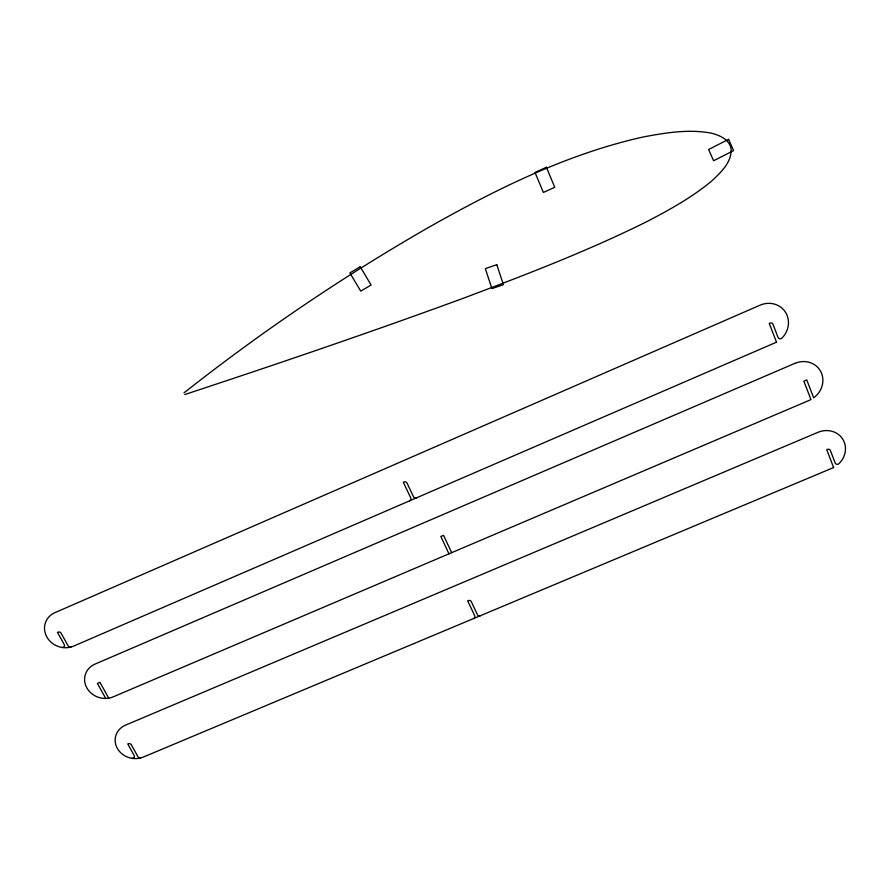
<?xml version="1.0" encoding="UTF-8"?>
<svg xmlns="http://www.w3.org/2000/svg" width="890" height="890" viewBox="0 0 890 890"><rect width="100%" height="100%" fill="white"/><g stroke="black" fill="none" stroke-linecap="round" stroke-linejoin="round"><path stroke-width="1.33" d="M183.985 392.868C261.682 331.581 343.896 276 429.725 226.772C497.043 188.769 567.397 153.848 643.303 136.96C665.498 132.788 688.426 128.961 710.921 133.077C719.031 135.091 727.942 138.662 730.835 147.262C732.96 161.168 721.323 171.87 712.2 180.57C692.42 197.213 669.658 209.74 646.83 221.632C587.166 251.28 524.833 275.099 462.544 298.55C370.574 332.248 277.847 363.854 184.82 394.526M105.732 698.439L97.399 683.42L99.947 682.33L108.736 698.16M451.686 552.668L443.543 535.324L440.828 536.481L448.972 553.825M140.72 757.946A2.225 1.991 13.6 0 1 138.028 756.856L131.308 744.741A2.225 1.991 14.4 0 0 128.327 743.74L127.76 743.973L134.19 755.543A2.225 1.991 14 0 1 131.942 758.336M480.411 615.735A2.281 2.125 -5.9 0 1 477.418 614.667L471.3 601.651A2.281 2.136 -5.3 0 0 468.285 600.594L467.695 600.839L474.726 615.802A2.281 2.125 -5.3 0 1 473.547 618.606M70.933 647.052A2.292 2.069 20 0 1 68.174 645.895L61.11 633.213A2.292 2.08 20.9 0 0 58.028 632.167L57.461 632.412L64.225 644.527A2.292 2.069 20.3 0 1 61.955 647.453M416.576 497.866A2.336 2.225 -1.6 0 1 413.494 496.753L407.053 483.103A2.336 2.236 -0.3 0 0 403.96 481.98L403.348 482.247L410.757 497.933A2.336 2.225 -0.7 0 1 409.589 500.881M360.216 266.789L349.848 272.918L360.75 291.119L371.097 285.022L360.216 266.789M776.514 342.183L73.536 646.14A19.992 18.123 20.8 0 1 46.825 636.962A19.992 18.123 20.8 0 1 54.924 612.665L759.993 305.203A21.683 20.181 -39.2 0 1 785.214 311.823A21.683 20.181 -39.2 0 1 782.021 338.033A2.492 2.303 -38.4 0 1 778.071 337.432L772.998 324.305A2.492 2.314 -39.1 0 0 769.883 323.115L769.238 323.393L776.514 342.183M833.619 467.55L143.279 757.078A19.413 17.399 14.3 0 1 117.302 748.312A19.413 17.399 14.3 0 1 125.568 725.127L817.91 432.34A21.093 19.268 -31.8 0 1 842.441 438.659A21.093 19.268 -31.8 0 1 839.048 463.59A2.414 2.203 -31.4 0 1 835.198 463.022L830.392 450.529A2.425 2.214 -31.8 0 0 827.366 449.394L826.732 449.661L833.619 467.55M728.587 139.318L708.607 149.52L713.613 160.756L733.56 150.599L728.587 139.318M546.382 167.264L535.012 172.46L543.401 192.44L554.737 187.289L546.382 167.264M794.837 363.376L95.052 664.085A19.713 17.8 17.3 0 0 86.831 687.87A19.713 17.8 17.3 0 0 113.197 696.859L809.11 400.411A21.427 19.758 -35.5 0 0 810.935 399.543L803.859 381.165L806.763 379.919L813.649 397.841A21.427 19.758 -35.5 0 0 820.613 371.286A21.427 19.758 -35.5 0 0 794.837 363.376M496.809 264.675L485.306 268.647L491.925 288.627L503.395 284.678L496.809 264.675"/></g></svg>
